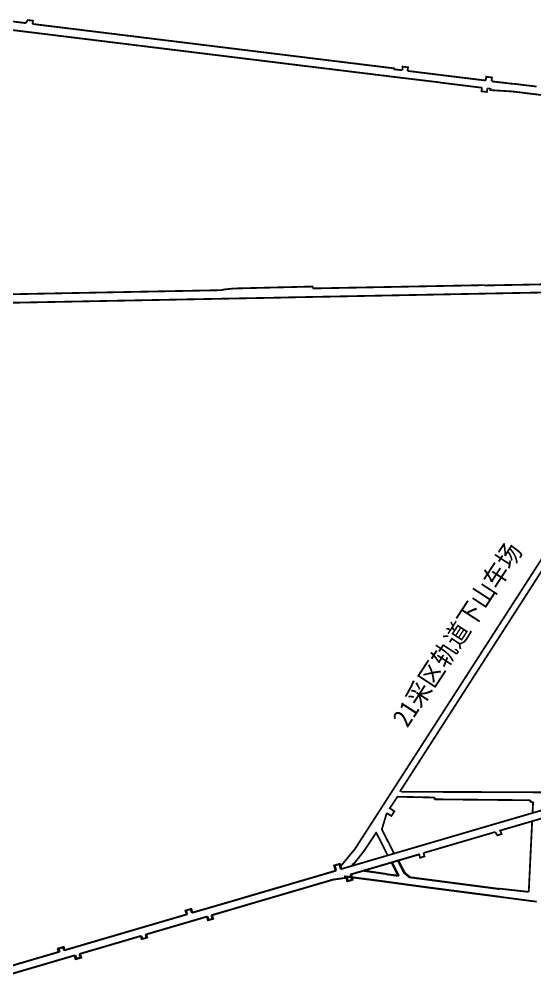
# Model space of a CAD drawing. Extents: x 39491721 to 39501025, y 3850790 to 3853755.
# Drawn here: x 39498809 to 39499094, y 3853038 to 3853566 of the extents above; entities that cross this region are included whole.
import ezdxf

# ---------------------------------------------------------------- set-up
doc = ezdxf.new("R2010")
doc.units = 0
doc.header["$MEASUREMENT"] = 0
for name, color, linetype in [('岩巷', 7, 'Continuous'), ('岩巷道名', 7, 'Continuous'), ('煤巷', 7, 'Continuous')]:
    doc.layers.add(name, color=color, linetype=linetype)
doc.styles.add('HZ', font='', dxfattribs={"width": 0.8})
doc.styles.get('HZ').set_extended_font_data('SimSun')

msp = doc.modelspace()

# ---------------------------------------------------------------- linework, layer by layer
at = {"color": 24}
for points in [[(39498830.42, 3853052.89), (39498833.2, 3853053.71)], [(39498830.95, 3853051.07), (39498830.42, 3853052.89)], [(39498830.88, 3853052.94), (39498833.66, 3853053.76)], [(39498831.41, 3853051.12), (39498830.88, 3853052.94)], [(39498839.58, 3853049.12), (39498840.17, 3853047.1)], [(39498840.04, 3853049.16), (39498840.63, 3853047.15)], [(39498840.17, 3853047.1), (39498842.85, 3853047.89)], [(39498840.63, 3853047.15), (39498843.32, 3853047.94)]]:
    msp.add_lwpolyline(points, dxfattribs=at)
at = {"layer": '岩巷', "color": 23}
for points, const_width in [([(39498812.64, 3853564.2), (39498813.75, 3853565.88), (39498816.63, 3853565.52), (39498816.41, 3853563.74)], 1), ([(39499020.83, 3853538.16), (39499016.16, 3853538.73)], 1), ([(39499023.81, 3853537.8), (39499024.05, 3853539.78), (39499021.08, 3853540.15), (39499020.89, 3853538.13)], 1), ([(39499041.87, 3853535.58), (39499023.81, 3853537.8)], 1), ([(39499041.46, 3853531.48), (39499015.65, 3853534.57)], 1), ([(39499067.07, 3853532.49), (39499041.98, 3853535.57)], 1), ([(39499070.25, 3853532.1), (39499070.5, 3853534.17), (39499067.32, 3853534.56), (39499067.07, 3853532.49)], 1), ([(39499070.53, 3853532.02), (39499082.37, 3853530.61)], 1), ([(39499064.94, 3853528.52), (39499041.47, 3853531.4)], 1), ([(39499064.94, 3853528.52), (39499064.69, 3853526.54), (39499067.67, 3853526.17), (39499067.91, 3853528.16)], 1), ([(39499069.82, 3853527.92), (39499067.91, 3853528.16)], 1), ([(39499081.86, 3853526.44), (39499069.58, 3853527.19), (39499069.82, 3853528.22)], 1), ([(39499099.79, 3853524.25), (39499081.86, 3853526.44)], 1), ([(39499095.16, 3853529.15), (39499082.38, 3853530.71)], 1), ([(39499118.39, 3853299.81), (39498994.9, 3853108.21)], 1), ([(39499019.53, 3853139.56), (39499117.71, 3853292.19), (39499121.97, 3853294.84), (39499130.86, 3853294.71), (39499135.28, 3853294.29), (39499141.12, 3853293.22), (39499145.81, 3853290.56), (39499148.06, 3853285.94), (39499174.04, 3853092.47)], 1), ([(39499012.25, 3853127.74), (39499014.86, 3853126.16), (39499016.48, 3853128.68), (39499013.97, 3853130.43), (39499018.37, 3853136.98)], 1), ([(39499018.14, 3853136.77), (39499038.79, 3853136.34)], 1), ([(39499020.38, 3853139.51), (39499131.07, 3853139.1)], 1), ([(39499038.8, 3853135.2), (39499038.78, 3853136.44)], 1), ([(39499038.78, 3853135.34), (39499091.74, 3853134.83)], 1), ([(39499107.85, 3853132.13), (39499073.21, 3853122.04)], 1), ([(39499091.73, 3853133.83), (39499093.28, 3853133.81)], 1), ([(39499091.74, 3853133.83), (39499091.74, 3853134.92)], 1), ([(39499092.93, 3853127.78), (39499093.24, 3853134.08)], 1), ([(39499012.33, 3853113.33), (39499009.58, 3853118.73), (39499012.28, 3853127.67)], 1), ([(39499109.21, 3853128.06), (39499074.42, 3853117.92)], 1), ([(39499073.2, 3853122.04), (39499029.29, 3853109.18)], 1), ([(39499090.83, 3853084.2), (39499092.71, 3853123.25)], 1), ([(39499006.73, 3853117.34), (39498999.43, 3853106.34)], 1), ([(39499009.35, 3853111.27), (39499006.44, 3853116.97)], 1), ([(39499072.3, 3853117.3), (39499032.6, 3853105.67)], 1), ([(39499075.18, 3853118.14), (39499075.77, 3853116.12), (39499073.47, 3853115.45), (39499072.3, 3853117.3)], 1), ([(39499029.29, 3853109.18), (39498986.82, 3853096.73)], 1), ([(39499012.85, 3853104.36), (39499009.35, 3853111.27)], 1), ([(39499016.38, 3853105.39), (39499012.33, 3853113.33)], 1), ([(39498995, 3853108.26), (39498986.73, 3853098.27)], 1), ([(39499030.21, 3853104.96), (39498992.15, 3853093.81)], 1), ([(39499030.67, 3853105.01), (39498992.61, 3853093.86)], 1), ([(39498999.52, 3853106.56), (39498994.51, 3853100.17)], 1), ([(39499032.6, 3853105.67), (39499033.17, 3853103.75), (39499030.77, 3853103.04), (39499030.21, 3853104.96)], 1), ([(39498986.82, 3853096.73), (39498985.98, 3853099.61), (39498983.1, 3853098.77), (39498983.94, 3853095.89)], 1), ([(39498987.28, 3853096.78), (39498986.44, 3853099.66), (39498983.56, 3853098.82), (39498984.4, 3853095.94)], 1), ([(39498994.57, 3853100.25), (39498993.06, 3853099.15), (39498993.06, 3853099.15), (39498993.06, 3853099.15)], 1), ([(39499001.93, 3853096.63), (39498993.98, 3853097.76), (39498994.44, 3853098.97)], 0.05), ([(39499018.63, 3853092.96), (39499014.83, 3853100.46)], 1), ([(39499019.09, 3853093.01), (39499015.29, 3853100.5)], 1), ([(39499025.07, 3853092.02), (39499021.85, 3853094.67), (39499018.37, 3853101.5)], 1), ([(39499025.53, 3853092.06), (39499022.31, 3853094.72), (39499018.83, 3853101.54)], 1), ([(39498980.81, 3853094.96), (39498931.36, 3853080.49)], 1), ([(39498981.27, 3853095.01), (39498931.82, 3853080.53)], 1), ([(39498932.57, 3853076.36), (39498982.24, 3853090.91), (39498989.87, 3853092), (39498990.43, 3853090.08), (39498993.02, 3853090.84), (39498992.15, 3853093.81)], 1), ([(39498933.03, 3853076.41), (39498982.7, 3853090.96), (39498990.33, 3853092.05), (39498990.89, 3853090.13), (39498993.48, 3853090.89), (39498992.61, 3853093.86)], 1), ([(39498979.79, 3853094.56), (39498989.94, 3853093.14)], 0.05), ([(39498983.94, 3853095.89), (39498980.79, 3853094.97)], 1), ([(39498984.4, 3853095.94), (39498981.25, 3853095.01)], 1), ([(39499011.96, 3853094.05), (39498999.16, 3853095.87)], 1), ([(39499012.01, 3853093.9), (39499018.58, 3853093.05)], 1), ([(39498982.24, 3853090.91), (39498981.99, 3853090.84)], 1), ([(39498982.7, 3853090.96), (39498982.46, 3853090.89)], 1), ([(39499011.29, 3853089.85), (39498988.67, 3853092.77)], 1), ([(39499011.29, 3853089.83), (39499034.36, 3853086.68)], 1), ([(39499024.8, 3853092.24), (39499035.03, 3853090.91)], 1), ([(39499034.97, 3853090.91), (39499074.43, 3853085.76)], 1), ([(39499034.37, 3853086.68), (39499074.14, 3853081.52)], 1), ([(39499074.56, 3853085.99), (39499090.83, 3853084.2)], 1), ([(39498931.37, 3853080.45), (39498904.43, 3853072.65)], 1), ([(39498931.83, 3853080.5), (39498904.89, 3853072.7)], 1), ([(39499073.94, 3853081.56), (39499095.26, 3853078.77)], 1), ([(39498904.42, 3853072.6), (39498903.8, 3853074.71), (39498900.93, 3853073.86), (39498901.54, 3853071.75)], 1), ([(39498904.89, 3853072.64), (39498904.27, 3853074.75), (39498901.39, 3853073.91), (39498902.01, 3853071.8)], 1), ([(39498932.59, 3853076.34), (39498915.27, 3853071.29)], 1), ([(39498933.05, 3853076.39), (39498915.73, 3853071.34)], 1), ([(39498883.8, 3853066.55), (39498847.19, 3853055.83)], 1), ([(39498884.26, 3853066.6), (39498847.65, 3853055.88)], 1), ([(39498901.54, 3853071.75), (39498883.8, 3853066.55)], 1), ([(39498902.01, 3853071.8), (39498884.26, 3853066.6)], 1), ([(39498912.77, 3853070.56), (39498885.01, 3853062.43)], 1), ([(39498913.23, 3853070.61), (39498885.47, 3853062.47)], 1), ([(39498915.27, 3853071.29), (39498915.86, 3853069.28), (39498913.36, 3853068.55), (39498912.77, 3853070.56)], 1), ([(39498915.73, 3853071.34), (39498916.32, 3853069.32), (39498913.82, 3853068.59), (39498913.23, 3853070.61)], 1), ([(39498885, 3853062.45), (39498878.87, 3853060.63)], 1), ([(39498885.47, 3853062.49), (39498879.34, 3853060.68)], 1), ([(39498876.19, 3853059.84), (39498848.4, 3853051.7)], 1), ([(39498876.65, 3853059.89), (39498848.86, 3853051.75)], 1), ([(39498878.87, 3853060.63), (39498879.38, 3853058.9), (39498876.69, 3853058.12), (39498876.19, 3853059.84)], 1), ([(39498879.34, 3853060.68), (39498879.84, 3853058.95), (39498877.16, 3853058.16), (39498876.65, 3853059.89)], 1), ([(39498830.95, 3853051.07), (39498801.42, 3853042.42)], 1), ([(39498831.41, 3853051.12), (39498801.89, 3853042.47)], 1), ([(39498830.95, 3853051.07), (39498830.42, 3853052.89), (39498833.2, 3853053.71), (39498833.74, 3853051.83)], 1), ([(39498831.41, 3853051.12), (39498830.88, 3853052.94), (39498833.66, 3853053.76), (39498834.2, 3853051.87)], 1), ([(39498847.19, 3853055.83), (39498833.73, 3853051.89)], 1), ([(39498847.65, 3853055.88), (39498834.19, 3853051.93)], 1), ([(39498848.4, 3853051.7), (39498842.26, 3853049.9)], 1), ([(39498848.86, 3853051.75), (39498842.73, 3853049.95)], 1), ([(39498839.58, 3853049.12), (39498802.63, 3853038.3)], 1), ([(39498840.04, 3853049.16), (39498804.61, 3853038.79)], 1), ([(39498839.58, 3853049.12), (39498840.17, 3853047.1), (39498842.85, 3853047.89), (39498842.26, 3853049.9)], 1), ([(39498840.04, 3853049.16), (39498840.63, 3853047.15), (39498843.32, 3853047.94), (39498842.73, 3853049.95)], 1)]:
    msp.add_lwpolyline(points, dxfattribs=dict(at, const_width=const_width))
at = {"layer": '岩巷', "color": 24, "const_width": 1}
for points in [[(39499012.42, 3853094.1), (39498999.62, 3853095.91)], [(39499012.47, 3853093.95), (39499019.05, 3853093.09)], [(39499011.76, 3853089.9), (39498989.13, 3853092.81)], [(39499011.75, 3853089.87), (39499034.82, 3853086.73)], [(39499025.27, 3853092.28), (39499035.49, 3853090.95)], [(39499035.43, 3853090.96), (39499074.89, 3853085.81)], [(39499034.83, 3853086.73), (39499074.6, 3853081.57)]]:
    msp.add_lwpolyline(points, dxfattribs=at)
at = {"layer": '煤巷', "color": 7, "const_width": 1}
for points in [[(39498812.64, 3853564.2), (39498804.55, 3853565.25), (39498804.55, 3853564.69), (39498800.53, 3853565.18)], [(39498818.5, 3853563.48), (39498816.41, 3853563.74)], [(39498919.33, 3853551.11), (39498818.5, 3853563.48)], [(39498817.93, 3853558.82), (39498800, 3853561.01)], [(39498918.76, 3853546.45), (39498817.93, 3853558.82)], [(39499016.13, 3853538.62), (39499016.22, 3853539.23), (39498919.33, 3853551.11)], [(39499015.65, 3853534.57), (39498918.76, 3853546.45)], [(39498746.41, 3853413.28), (39498920.61, 3853416.65), (39498922.61, 3853417.07), (39498927.84, 3853417.59), (39498971.28, 3853418.66), (39498971.3, 3853417.62)], [(39498971.3, 3853417.62), (39499066.3, 3853419.43), (39499066.27, 3853419.16)], [(39499066.3, 3853419.26), (39499099.83, 3853419.9)], [(39498743.46, 3853408.53), (39498957.32, 3853412.62)], [(39498957.26, 3853412.65), (39499099.92, 3853415.4)]]:
    msp.add_lwpolyline(points, dxfattribs=at)

# ---------------------------------------------------------------- texts
at = {"layer": '岩巷道名', "color": 7, "style": 'HZ', "width": 0.9}
msp.add_text('21采区轨道下山车场', height=10.625, rotation=56.899, dxfattribs=at).set_placement((39499023.69, 3853174.36))

doc.saveas('drawing.dxf')
